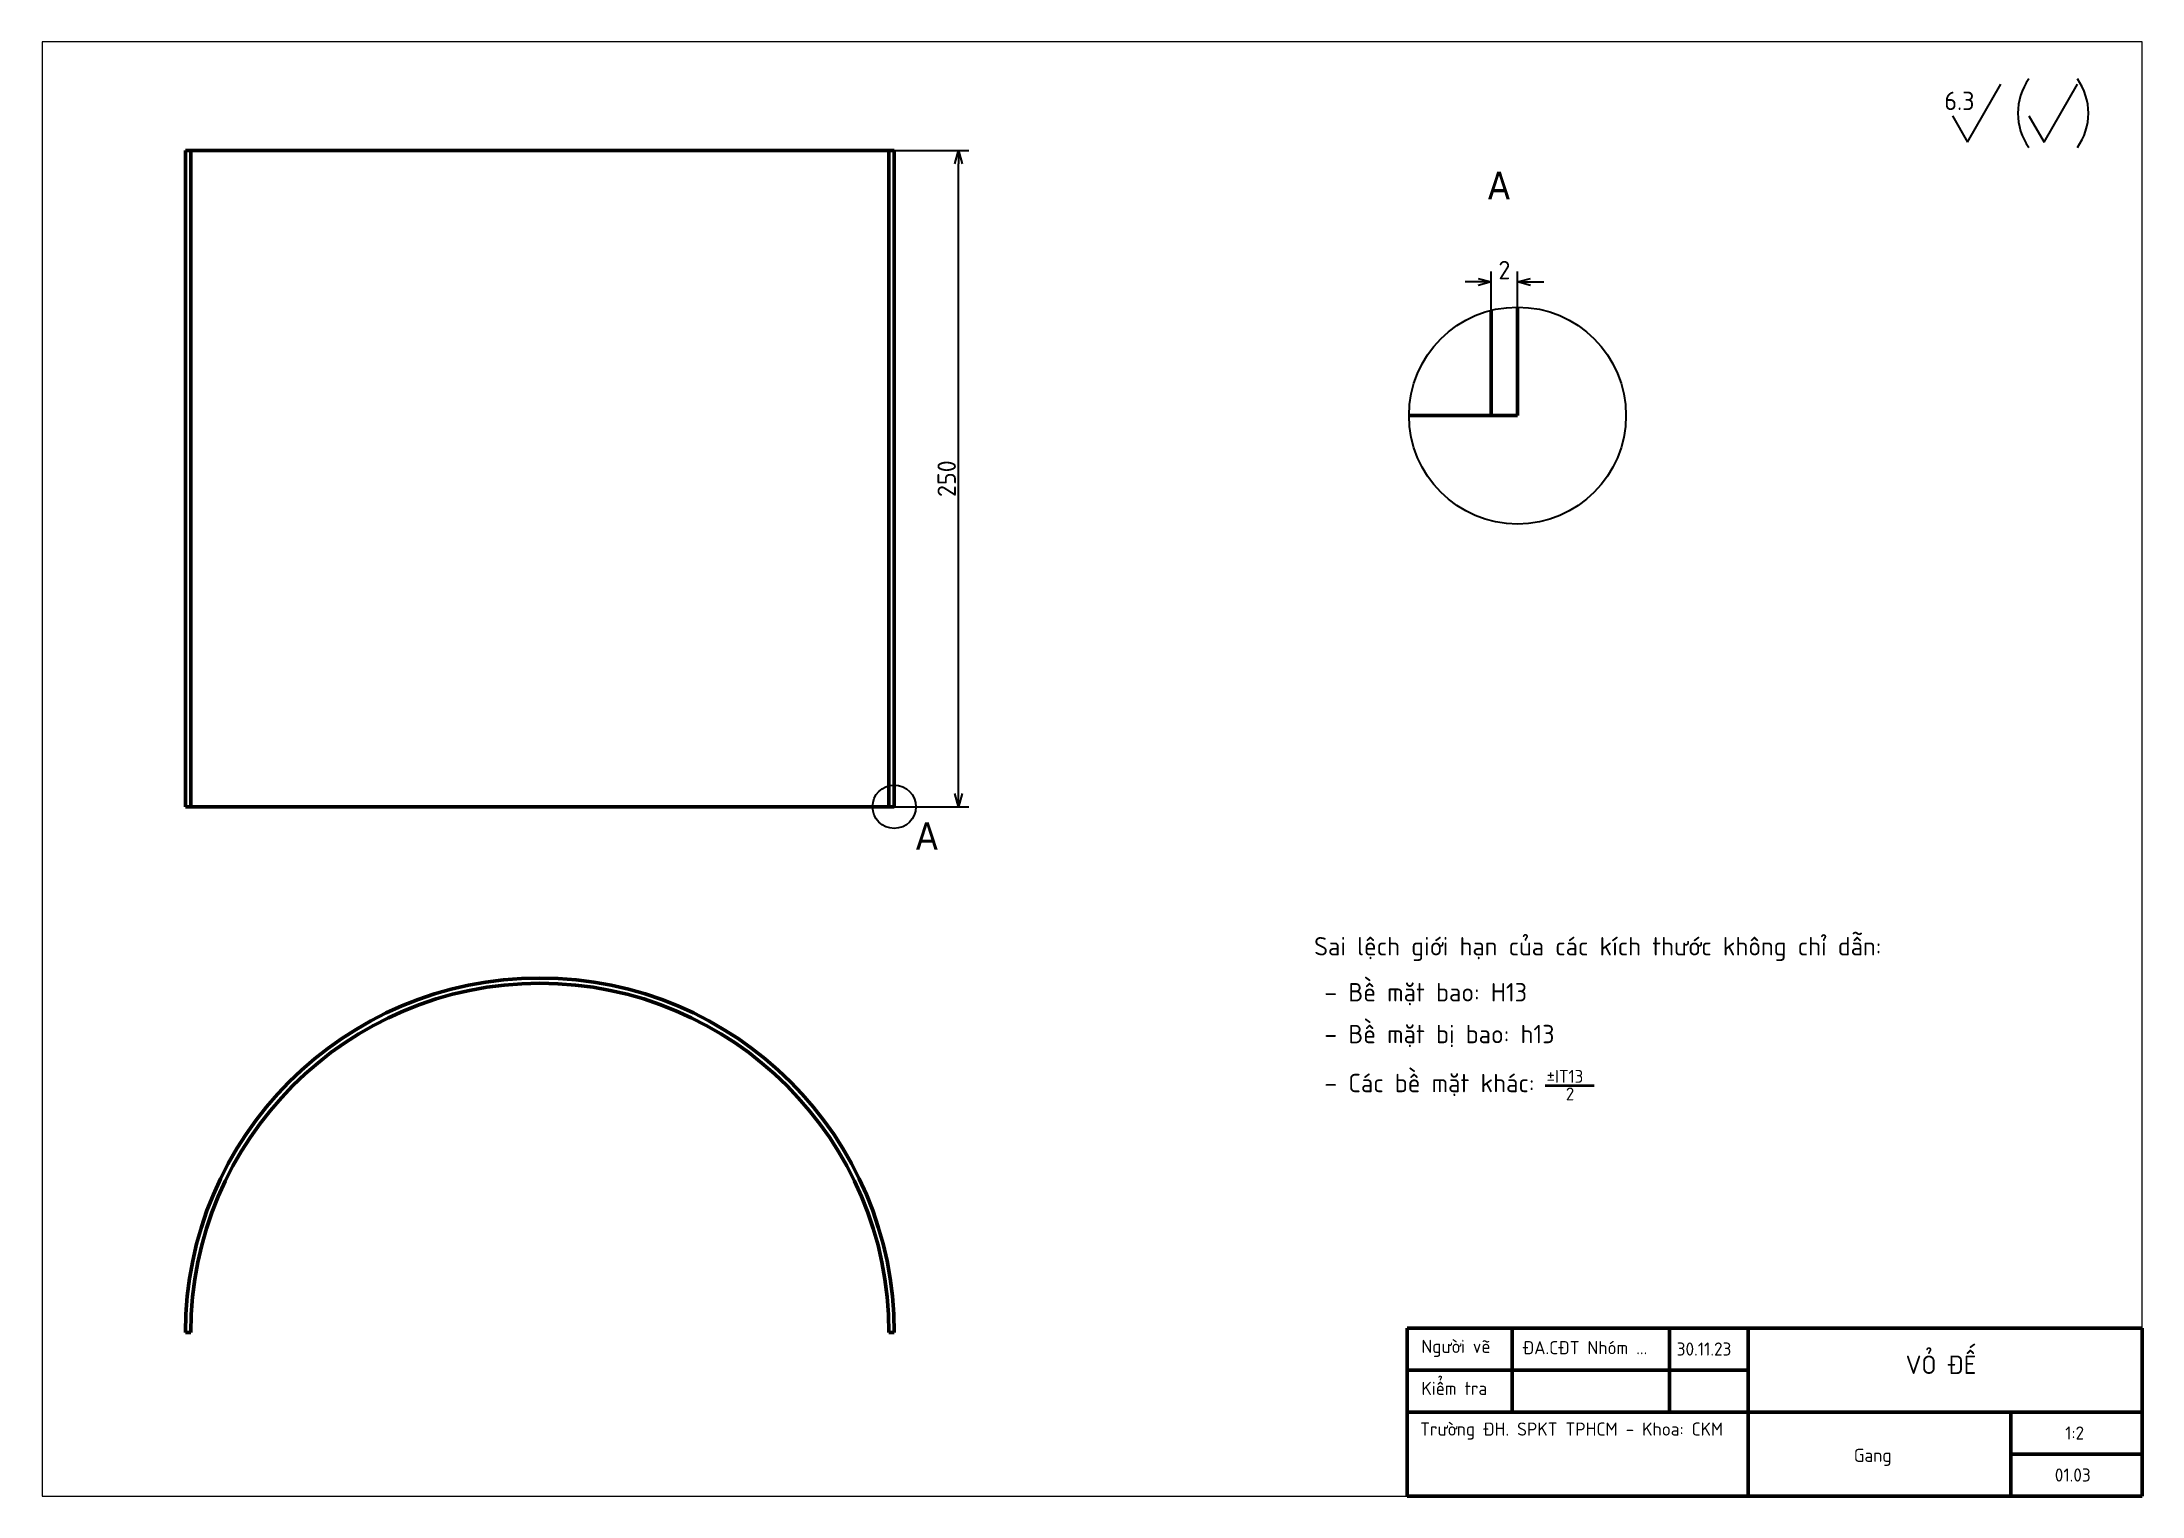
# Paper-space layout 'Sheet' of a CAD drawing. Header units: millimetres. Extents: x 10 to 410, y 10 to 287.
# The model-space entities are those that its viewports show. They can reach past a viewport. Long polylines and large blocks are cut down to what shows.
import ezdxf

# ---------------------------------------------------------------- set-up
doc = ezdxf.new("R2010")
doc.units = ezdxf.units.MM
for name, color, linetype, lineweight in [('BOLD', 7, 'Continuous', 50), ('Sketch Geometry (ISO)', 7, 'Continuous', 25), ('Symbol (ISO)', 7, 'Continuous', 25), ('Title (ISO)', 7, 'Continuous', 50)]:
    doc.layers.add(name, color=color, linetype=linetype, lineweight=lineweight)
doc.layers.add('Dimension (ISO)', color=5, linetype='Continuous', lineweight=25, true_color=0x0000ff)
doc.styles.add('Note Text (ISO)', font='')
doc.styles.get('Note Text (ISO)').set_extended_font_data('TCVN 7284')
doc.dimstyles.new('Default (ISO)$0', dxfattribs={"dimtxt": 3.5, "dimasz": 2.5, "dimexe": 2, "dimexo": 0, "dimgap": 0.5, "dimtad": 1, "dimtxsty": 'Note Text (ISO)', "dimblk": 'OPEN30', "dimblk1": 'OPEN30', "dimblk2": 'OPEN90', "dimcen": 2.5, "dimclrd": 256, "dimclre": 256, "dimclrt": 256, "dimazin": 0, "dimtfac": 1, "dimtofl": 0, "dimtmove": 0, "dimatfit": 3, "dimldrblk": 'OPEN30', "dimfxl": 1, "dimtolj": 1, "dimtzin": 0, "dimlwd": -1, "dimlwe": -1, "dimarcsym": 0})

# ---------------------------------------------------------------- blocks, each defined once
blk = doc.blocks.new('_Open30')
at = {"color": 0, "linetype": 'ByBlock', "lineweight": -2}
for p, q in [((-1, 0.27), (0, 0)), ((0, 0), (-1, -0.27)), ((0, 0), (-1, 0))]:
    blk.add_line(p, q, dxfattribs=at)
blk = doc.blocks.new('*D12')
at = {"layer": 'Defpoints', "color": 0, "transparency": 16777216}
for p in [(172.33, 266.31), (184.57, 266.31), (172.33, 141.31)]:
    blk.add_point(p, dxfattribs=at)
at = {"layer": 'Dimension (ISO)', "linetype": 'Continuous', "transparency": 16777216}
for p, q in [((172.33, 266.31), (186.57, 266.31)), ((184.57, 143.81), (184.57, 263.81)), ((172.33, 141.31), (186.57, 141.31))]:
    blk.add_line(p, q, dxfattribs=at)
at = {"layer": 'Dimension (ISO)', "transparency": 16777216, "xscale": 2.5, "yscale": 2.5, "zscale": 2.5}
for p, rotation in [((184.57, 266.31), 90), ((184.57, 141.31), 270)]:
    blk.add_blockref('_Open30', p, dxfattribs=dict(at, rotation=rotation))
at = {"layer": 'Dimension (ISO)', "transparency": 16777216, "insert": (182.32, 203.81), "char_height": 3.5, "attachment_point": 5, "rotation": 90, "style": 'Note Text (ISO)'}
blk.add_mtext('\\A1;250', dxfattribs=at)
blk = doc.blocks.new('_Open90')
at = {"color": 0, "linetype": 'ByBlock', "lineweight": -2}
for p, q in [((0, 0), (-1, 0)), ((-0.5, 0.5), (0, 0)), ((0, 0), (-0.5, -0.5))]:
    blk.add_line(p, q, dxfattribs=at)
blk = doc.blocks.new('*D13')
at = {"layer": 'Defpoints', "color": 0, "transparency": 16777216}
for p in [(291.05, 241.3), (286.05, 215.83), (291.05, 215.83)]:
    blk.add_point(p, dxfattribs=at)
at = {"layer": 'Dimension (ISO)', "linetype": 'Continuous', "transparency": 16777216}
for p, q in [((283.55, 241.3), (281.05, 241.3)), ((286.05, 215.83), (286.05, 243.3)), ((291.05, 215.83), (291.05, 243.3)), ((293.55, 241.3), (296.05, 241.3))]:
    blk.add_line(p, q, dxfattribs=at)
at = {"layer": 'Dimension (ISO)', "transparency": 16777216, "xscale": 2.5, "yscale": 2.5, "zscale": 2.5}
blk.add_blockref('_Open30', (286.05, 241.3), dxfattribs=at)
at = {"layer": 'Dimension (ISO)', "transparency": 16777216, "xscale": 2.5, "yscale": 2.5, "zscale": 2.5, "rotation": 180}
blk.add_blockref('_Open30', (291.05, 241.3), dxfattribs=at)
at = {"layer": 'Dimension (ISO)', "transparency": 16777216, "insert": (288.55, 243.55), "char_height": 3.5, "attachment_point": 5, "style": 'Note Text (ISO)'}
blk.add_mtext('\\A1;2', dxfattribs=at)

msp = doc.modelspace()

# ---------------------------------------------------------------- linework, layer by layer
at = {"layer": 'BOLD'}
for p, q in [((106.66, 330.22), (106.66, 580.22)), ((106.66, 580.22), (108.66, 580.22)), ((108.66, 330.22), (108.66, 580.22)), ((108.66, 580.22), (374.66, 580.22)), ((374.66, 330.22), (374.66, 580.22)), ((374.66, 580.22), (376.66, 580.22)), ((376.66, 330.22), (376.66, 580.22)), ((614.09, 479.27), (614.09, 520.59)), ((604.09, 479.27), (604.09, 519.37)), ((572.77, 479.27), (604.09, 479.27)), ((604.09, 479.27), (614.09, 479.27)), ((106.66, 330.22), (108.66, 330.22)), ((108.66, 330.22), (374.66, 330.22)), ((374.66, 330.22), (376.66, 330.22)), ((106.66, 129.95), (108.66, 129.95)), ((374.66, 129.95), (376.66, 129.95))]:
    msp.add_line(p, q, dxfattribs=at)
msp.add_arc((241.66, 129.95), 135, 0, 180, dxfattribs=at)
at = {"layer": 'BOLD', "extrusion": (0, 0, -1)}
msp.add_arc((-241.66, 129.95), 133, 0, 180, dxfattribs=at)
at = {"layer": 'Sketch Geometry (ISO)'}
for centre, radius in [((614.09, 479.27), 41.32), ((376.66, 330.22), 8.26)]:
    msp.add_circle(centre, radius, dxfattribs=at)

psp = doc.layouts.new('Sheet')

# ---------------------------------------------------------------- linework, layer by layer
at = {"layer": 'Symbol (ISO)'}
for p, q in [((376.7662, 267.9358), (383.117, 278.9358)), ((391.3405, 267.9358), (397.6914, 278.9358)), ((373.8794, 272.9358), (376.7662, 267.9358)), ((388.4538, 272.9358), (391.3405, 267.9358))]:
    psp.add_line(p, q, dxfattribs=at)
at = {"layer": 'Symbol (ISO)', "linetype": 'Continuous', "lineweight": 35}
psp.add_line((296.3164, 88.232), (305.6697, 88.232), dxfattribs=at)
at = {"layer": 'Symbol (ISO)'}
for centre, start, end in [((397.6187, 273.4358), 144.447189, 215.552811), ((388.5265, 273.4358), 324.447189, 35.552811)]:
    psp.add_arc(centre, 11.2649, start, end, dxfattribs=at)
at = {"layer": 'Title (ISO)'}
for p, q in [((270, 42), (410, 42)), ((270, 10), (270, 42)), ((290, 42), (290, 26)), ((320, 42), (320, 26)), ((335, 42), (335, 10)), ((410, 42), (410, 10)), ((270, 34), (335, 34)), ((270, 26), (410, 26)), ((385, 26), (385, 10)), ((385, 18), (410, 18)), ((410, 10), (270, 10))]:
    psp.add_line(p, q, dxfattribs=at)

# ---------------------------------------------------------------- texts
at = {"layer": 'Symbol (ISO)', "attachment_point": 1}
for s, insert, char_height in [('{\\fTCVN 7284|b0|i0|c0|p34;6.3}', (372.3515, 277.5333), 3.5), ('{\\fTahoma|b0|i0|c0|p34;A}', (285.4049, 262.2855), 5.25), ('{\\fTCVN 7284|b0|i0|c0|p34;Sai lệch giới hạn của các kích thước không chỉ dẫn:}', (252.3088, 116.4826), 3.5), ('{\\fTCVN 7284|b0|i0|c0|p34; – Bề mặt bao: H13}', (252.1296, 107.7198), 3.5), ('{\\fTCVN 7284|b0|i0|c0|p34; – Bề mặt bị bao: h13}', (252.1296, 99.7511), 3.5), ('{\\fTCVN 7284|b0|i0|c0|p34; – Các bề mặt khác: }', (252.1296, 90.4217), 3.5), ('{\\fTCVN 7284|b0|i0|c0|p34;±IT13}', (296.581, 91.1678), 2.45), ('{\\fTCVN 7284|b0|i0|c0|p34;2}', (300.2502, 87.8237), 2.45)]:
    psp.add_mtext(s, dxfattribs=dict(at, insert=insert, char_height=char_height))
at = {"layer": 'Symbol (ISO)', "insert": (176.4385, 138.3613), "char_height": 5.25, "width": 29.099801, "attachment_point": 1}
psp.add_mtext('{\\fTahoma|b0|i0|c0|p34;A}', dxfattribs=at)
at = {"layer": 'Title (ISO)', "attachment_point": 1}
for s, insert, char_height in [('{\\fTCVN 7284|b0|i0|c0|p34;Người vẽ}', (272.75, 39.75), 2.5), ('{\\fTCVN 7284|b0|i0|c0|p34;ĐA.CĐT Nhóm ...}', (292.04, 39.5113), 2.5), ('{\\fTCVN 7284|b0|i0|c0|p34;30.11.23}', (321.374, 39.25), 2.5), ('{\\fTCVN 7284|b0|i0|c0|p34;VỎ ĐẾ}', (364.9804, 36.75), 3.5), ('{\\fTCVN 7284|b0|i0|c0|p34;Kiểm tra}', (272.75, 31.75), 2.5), ('{\\fTCVN 7284|b0|i0|c0|p34;Trường ĐH. SPKT TPHCM - Khoa: CKM}', (272.498, 24), 2.5), ('{\\fTCVN 7284|b0|i0|c0|p34;1:2}', (395.374, 23.25), 2.5), ('{\\fTCVN 7284|b0|i0|c0|p34;Gang}', (355.11, 19), 2.5), ('{\\fTCVN 7284|b0|i0|c0|p34;01.03}', (393.388, 15.25), 2.5)]:
    psp.add_mtext(s, dxfattribs=dict(at, insert=insert, char_height=char_height))

# ---------------------------------------------------------------- dimensions: what is measured, and where the dimension line sits
at = {"layer": 'Dimension (ISO)'}
dim = psp.add_linear_dim(base=(184.5725, 266.3105), p1=(172.334, 141.3105), p2=(172.334, 266.3105), angle=90, dimstyle='Default (ISO)$0', override={"dimlfac": -2}, dxfattribs=at)
dim.commit()
dim.dimension.update_dxf_attribs({"geometry": '*D12', "text_midpoint": (182.3225, 203.8105)})
dim = psp.add_linear_dim(base=(291.0458, 241.2966), p1=(286.0458, 215.8346), p2=(291.0458, 215.8346), text='2', dimstyle='Default (ISO)$0', override={"dimlfac": -2}, dxfattribs=at)
dim.commit()
dim.dimension.update_dxf_attribs({"geometry": '*D13', "text_midpoint": (288.5458, 243.5466)})

# ---------------------------------------------------------------- viewports
at = {"layer": '0'}
psp.add_viewport(center=(210, 148.5), size=(400, 277), view_center_point=(451.9958, 344.6038), view_height=554, dxfattribs=at)

doc.saveas('drawing.dxf')
